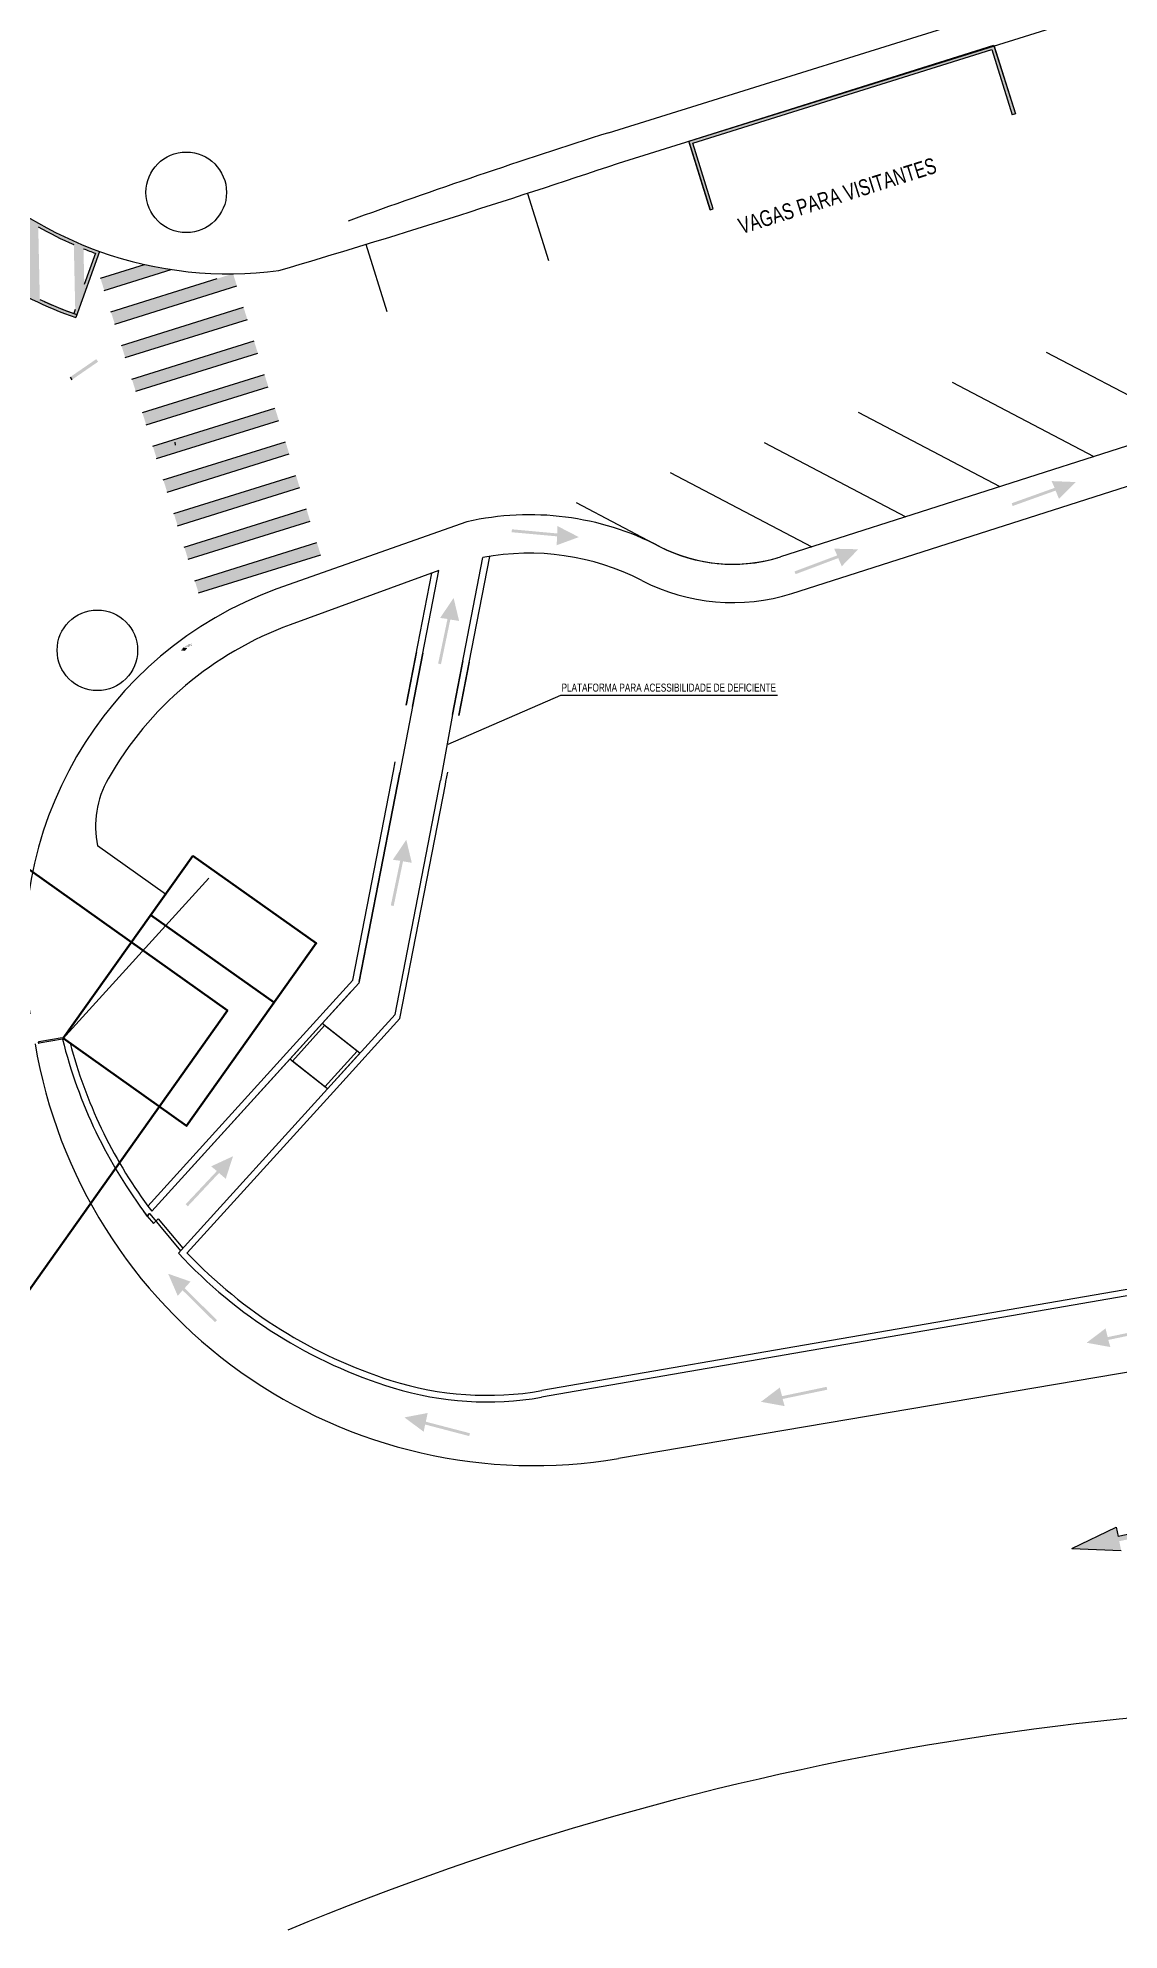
# Model space of a CAD drawing. Header units: millimetres. Extents: x 34038 to 35840, y 10511 to 10922.
# Drawn here: x 34186.3 to 34220.1, y 10510.7 to 10569.8 of the extents above; entities that cross this region are included whole.
import ezdxf
from ezdxf import colors
from ezdxf.entities.mleader import LeaderData, LeaderLine
from ezdxf.math import Vec2, Vec3

# ---------------------------------------------------------------- set-up
doc = ezdxf.new("R2010")
doc.units = ezdxf.units.MM
for name, color, linetype in [('_0', 7, 'Continuous'), ('GUIA', 7, 'Continuous'), ('PINTURA BRANCA', 7, 'Continuous'), ('piso2', 2, 'Continuous')]:
    doc.layers.add(name, color=color, linetype=linetype)
doc.layers.add('PROJEÇÃO DAS EDIFICAÇÕES', color=4, linetype='Continuous', lineweight=60)
doc.styles.add('L120', font='swisscl.ttf', dxfattribs={"height": 0.12})
doc.styles.add('SANSSERIF', font='swisscl.ttf')
doc.styles.add('SIMPLEX', font='swisscl.ttf')
doc.styles.add('SWISS', font='swisscl.ttf', dxfattribs={"height": 0.25})

# ---------------------------------------------------------------- blocks, each defined once
blk = doc.blocks.new('POSTE')
at = {"color": 1}
blk.add_line((-0.3195066882744064, 0), (0.3195066882744064, 0), dxfattribs=at)
at = {"color": 3}
blk.add_circle((0, 0), 0.15, dxfattribs=at)
at = {"style": 'SIMPLEX'}
blk.add_text('POSTE', height=0.2, dxfattribs=at).set_placement((0.2617626327791277, 0.1075496066390293))

msp = doc.modelspace()

# ---------------------------------------------------------------- hatches: boundary and pattern name
for color, points in [(3, [(34218.74469222785, 10555.92974413665), (34218.22227458342, 10555.40588417988), (34218.11575308788, 10555.66295439044), (34216.77416171553, 10555.18059848311), (34216.7432320831, 10555.26724568303), (34218.08530339619, 10555.74764687108), (34217.99227652075, 10555.95954031512)]), (3, [(34203.21135633031, 10554.20966737273), (34202.51673438968, 10553.95501111594), (34202.52857113435, 10554.23302516891), (34201.10870111608, 10554.36149214099), (34201.11720086513, 10554.45310073056), (34202.53668163643, 10554.32265897813), (34202.54170052756, 10554.55401939374)]), (3, [(34211.94529229295, 10553.82821754804), (34211.43033771945, 10553.29701962187), (34211.32019023491, 10553.55255719997), (34209.98555676797, 10553.05127071437), (34209.95340447442, 10553.13747169717), (34211.28854548654, 10553.63681044857), (34211.19253036566, 10553.84736668273)]), (3, [(34199.29363187193, 10552.30891660146), (34199.46620839258, 10551.58949544938), (34199.19143104397, 10551.63341959833), (34198.89954445844, 10550.23794947938), (34198.80953456095, 10550.25699147963), (34199.10333762724, 10551.65184647895), (34198.87411174428, 10551.6836006245)]), (3, [(34197.81433242653, 10544.75320575356), (34197.98690894718, 10544.03378460148), (34197.71213159857, 10544.07770875043), (34197.42024501304, 10542.68223863148), (34197.33023511557, 10542.70128063173), (34197.62403818184, 10544.09613563105), (34197.39481229888, 10544.12788977661)]), (3, [(34192.39679258269, 10534.86398959734), (34192.16995971795, 10534.15979054806), (34191.95813134842, 10534.34023628517), (34190.98295615055, 10533.30025168665), (34190.91598737331, 10533.36333545866), (34191.89247939329, 10534.40179780551), (34191.71322423017, 10534.54815496344)]), (3, [(34190.36959639187, 10531.19163229073), (34191.06815416894, 10530.94797991207), (34190.88268125612, 10530.74053902704), (34191.89898488608, 10529.74070825965), (34191.834313526, 10529.67527130829), (34190.8195632838, 10530.67638201987), (34190.66895016441, 10530.50068762767)]), (3, [(34219.08659151928, 10529.03646472139), (34219.67675564479, 10529.48262136933), (34219.74650947865, 10529.21323999501), (34221.14212556401, 10529.50442786222), (34221.16071070417, 10529.41432252396), (34219.76489104933, 10529.12513711276), (34219.8275609783, 10528.90236972021)]), (3, [(34208.9028467913, 10527.19085202147), (34209.49301091681, 10527.63700866942), (34209.56276475067, 10527.36762729509), (34210.95838083603, 10527.6588151623), (34210.97696597619, 10527.56870982405), (34209.58114632134, 10527.27952441285), (34209.64381625032, 10527.0567570203)]), (3, [(34197.75586371712, 10526.70395906813), (34198.48286095529, 10526.84116134666), (34198.42555720195, 10526.56885967199), (34199.80509053059, 10526.20910638586), (34199.78167128414, 10526.12013493924), (34198.4028460243, 10526.48177234565), (34198.35992444627, 10526.25437276491)]), (256, [(34218.62239941061, 10522.60583638814), (34220.01526096591, 10523.27707530816), (34220.07606539532, 10522.98330188975), (34223.50342194345, 10523.69268689943), (34223.53382415815, 10523.54580019023), (34220.10646761002, 10522.83641518054), (34220.16727203942, 10522.54264176213)])]:
    msp.add_hatch(color=color).paths.add_polyline_path(points)
at = {"layer": 'PINTURA BRANCA'}
for points in [[(34216.11875517978, 10569.44987439737), (34216.76235183571, 10567.40063707522), (34216.85775718949, 10567.43060069436), (34216.18992095306, 10569.55701780383), (34206.64776027243, 10566.58016873157), (34207.3172218124, 10564.43423878055), (34207.41268425682, 10564.4640200113), (34206.77294708558, 10566.51466978667)], [(34190.46654268281, 10562.57035066724, -0.01775635493573095), (34189.62924697825, 10562.72815412079), (34188.2523054194, 10562.29859237485), (34188.37143034241, 10561.91674259717)], [(34188.90749249596, 10560.19841859759), (34189.02661741897, 10559.8165688199), (34192.84511519582, 10561.00781805002), (34192.72599027281, 10561.3896678277)], [(34189.23508603425, 10559.14833170896), (34189.35421095726, 10558.76648193127), (34193.1727087341, 10559.95773116138), (34193.05358381109, 10560.33958093907)], [(34188.17832127252, 10559.68883641962), (34188.12163078409, 10559.77121474517), (34187.29887790199, 10559.2050189354), (34187.35556839043, 10559.12264060984)], [(34189.56267957253, 10558.09824482032), (34189.68180449554, 10557.71639504264), (34193.50030227238, 10558.90764427275), (34193.38117734937, 10559.28949405044)], [(34189.89027311081, 10557.04815793169), (34190.00939803382, 10556.66630815401), (34193.82789581067, 10557.85755738412), (34193.70877088766, 10558.23940716181)], [(34190.21786664909, 10555.99807104306), (34190.33699157211, 10555.61622126537), (34194.15548934894, 10556.80747049549), (34194.03636442593, 10557.18932027317)], [(34190.54546018737, 10554.94798415443), (34190.66458511038, 10554.56613437674), (34194.48308288723, 10555.75738360686), (34194.36395796422, 10556.13923338454)], [(34194.81067642551, 10554.70729671823), (34194.6915515025, 10555.08914649591), (34190.87305372566, 10553.8978972658), (34190.99217864867, 10553.51604748811)], [(34195.13826996379, 10553.65720982959), (34195.01914504078, 10554.03905960728), (34191.20064726393, 10552.84781037716), (34191.31977218695, 10552.46596059948)]]:
    msp.add_hatch(color=256, dxfattribs=at).paths.add_polyline_path(points)
h = msp.add_hatch(color=256, dxfattribs=at)
h.paths.add_polyline_path([(34187.47978441425, 10561.06620635817), (34187.51351116292, 10561.16034724421, -0.02217995437723211), (34186.35629015518, 10561.63381895627), (34186.30666427231, 10563.90516859775, 0.0257161207555989), (34187.41908477923, 10563.34870407218), (34187.4634709864, 10561.31717153513), (34187.41948987678, 10561.19440783001, 0.001773066367611568), (34187.51351116292, 10561.16034724421), (34188.22177288494, 10563.13730585104, -0.1003130726041888), (34184.14278831554, 10565.60443503144), (34182.48754160326, 10564.14035917602, 0.1043428199064461)])
h.paths.add_polyline_path([(34184.63522401532, 10562.57943558736, -0.02437922582364211), (34183.51749582461, 10563.37882991051), (34183.48450772876, 10564.88867709824), (34184.14171257269, 10565.46997880809, 0.01197803214140459), (34184.58034894613, 10565.0910376289)], flags=16)
h.paths.add_polyline_path([(34184.88573304355, 10564.84788732522, 0.0279900553101399), (34186.00270323813, 10564.08318607246), (34186.05306203341, 10561.77829142875, -0.02253009697567654), (34184.939457202, 10562.38896184187)], flags=16)
h.paths.add_polyline_path([(34183.21198687988, 10563.62769440823, -0.01364915323448056), (34182.63581073311, 10564.13799940731), (34183.19012514954, 10564.62829390382)], flags=16)
h.paths.add_polyline_path([(34187.72194489738, 10563.2210749255, 0.008242651940167954), (34188.09404461934, 10563.07728073224), (34187.74629439679, 10562.10661159381)], flags=16)
h = msp.add_hatch(color=256, dxfattribs=at)
edge = h.paths.add_edge_path()
edge.add_line((34192.51752165754, 10562.05790493865), (34192.39990302456, 10562.43492636891))
edge.add_arc((34192.26898272505, 10574.43421217579), 11.9999999999995, 270.5412818502878, 270.62511078599357, ccw=False)
edge.add_line((34192.38234684439, 10562.43474766372), (34188.57989895768, 10561.24850548622))
edge.add_line((34188.57989895769, 10561.24850548622), (34188.6990238807, 10560.86665570853))
edge.add_line((34188.6990238807, 10560.86665570853), (34192.51752165754, 10562.05790493865))

# ---------------------------------------------------------------- linework, layer by layer
for p, q in [((34247.46606666141, 10565.74384602218), (34209.51550061591, 10553.58917302095)), ((34209.87328412276, 10552.44375128105), (34247.8274661152, 10564.59956002873)), ((34231.676633165, 10532.46003403119), (34202.04180277327, 10527.33436243372)), ((34231.6429218327, 10532.6571727913), (34202.05525199982, 10527.53965813395)), ((34223.50342194345, 10523.69268689943), (34220.07606539532, 10522.98330188975)), ((34218.62239941061, 10522.60583638814), (34220.01526096591, 10523.27707530816)), ((34220.01526096591, 10523.27707530816), (34220.07606539532, 10522.98330188975)), ((34218.62239941061, 10522.60583638814), (34220.16727203942, 10522.54264176213))]:
    msp.add_line(p, q)
at = {"color": 7}
for p, q in [((34188.46316753723, 10540.48054434225), (34189.82711514673, 10542.40094767601)), ((34187.05705944062, 10538.56794311582), (34186.32392871891, 10538.44373142414)), ((34187.06541173077, 10538.51864565899), (34186.33228100906, 10538.39443396731))]:
    msp.add_line(p, q, dxfattribs=at)
for centre, radius, start, end in [((34197.8795809992, 10541.31895622601), 10.8, 110.0265703030514, 150.3601420635225), ((34201.88450511274, 10542.23397392671), 15.27773519865836, 194.0746455042733, 217.2084697432818), ((34201.88450511274, 10542.23397392671), 15.07773519865836, 194.7403669126768, 216.3072900150668), ((34201.88450511274, 10542.23397392671), 15.27773519865836, 222.8808334748156, 252.9551793713347), ((34201.88450511274, 10542.23397392671), 15.07773519865836, 223.576380418203, 252.4212512235032), ((34200.35094617397, 10537.39335498599), 10, 252.4212512235032, 279.8128549734253), ((34200.33749694742, 10537.18805928576), 10, 252.9551793713347, 279.8128549734253), ((34229.58983826956, 10425.35136019245), 92.41158785653359, 85.8751439165525, 112.5743467042852)]:
    msp.add_arc(centre, radius, start, end)
msp.add_arc((34186.32810486399, 10538.41908269573), 0.02500000000009095, 99.61609999983192, 279.6160999998319, dxfattribs=at)
at = {"layer": '_0', "color": 7, "true_color": 0xffffff}
for p, q in [((34199.26030427281, 10548.67111309076), (34200.21183774032, 10553.56694743252)), ((34199.45654431315, 10548.63251190969), (34200.42293929534, 10553.60481178465)), ((34197.81274037069, 10548.95585455436), (34198.61467161276, 10553.08195484262)), ((34198.00906671109, 10548.91769740476), (34198.83394794128, 10553.1618800767)), ((34198.13707614238, 10550.62462844774), (34197.81274037069, 10548.95585455436)), ((34198.33340248277, 10550.58647129813), (34198.00906671109, 10548.91769740476)), ((34199.58455374443, 10550.33944295267), (34199.26021797275, 10548.6706690593)), ((34199.78088008483, 10550.30128580306), (34199.45654431315, 10548.63251190969)), ((34197.41209029979, 10546.8944279802), (34197.46932602421, 10547.18891749079)), ((34196.14255794373, 10540.3624243051), (34197.41209029979, 10546.8944279802)), ((34197.60841664019, 10546.85627083059), (34196.32961469761, 10540.27657323667)), ((34196.33888428412, 10540.32426715549), (34197.60841664019, 10546.85627083059)), ((34197.46346788431, 10539.29655366783), (34198.88453785277, 10546.60824935812)), ((34197.6173129318, 10539.16929020844), (34199.03838290025, 10546.48098589873)), ((34199.03838290025, 10546.48098589873), (34199.05589424225, 10546.57108533552)), ((34199.05589424225, 10546.57108533552), (34199.11312996666, 10546.86557484612)), ((34191.64196560195, 10543.55776537242), (34187.06541140359, 10538.51864598077)), ((34189.85766267025, 10533.15048283123), (34196.32961469761, 10540.27657323667)), ((34196.14255794373, 10540.3624243051), (34194.17413687653, 10538.19504938923)), ((34196.07040050878, 10539.99115954136), (34194.2932517233, 10538.03438933421)), ((34197.46346788431, 10539.29655366783), (34195.35342177361, 10536.97323926733)), ((34197.6173129318, 10539.16929020844), (34195.53859084633, 10536.88046584043)), ((34194.17413687653, 10538.19504938923), (34189.73363750055, 10533.30573626318)), ((34194.2932517233, 10538.03438933421), (34189.85766267025, 10533.15048283123)), ((34195.35342177361, 10536.97323926733), (34190.77686757524, 10531.93411987568)), ((34195.53859084633, 10536.88046584043), (34190.96203664797, 10531.84134644878)), ((34189.71669752494, 10532.99526994256), (34189.59758267817, 10533.15592999758)), ((34189.73363750055, 10533.30573626318), (34189.73350937043, 10533.30590711999)), ((34189.73350937043, 10533.30590711999), (34189.85766267025, 10533.15048283123)), ((34190.77686757524, 10531.93411987568), (34190.68943035481, 10531.83784512966)), ((34190.96167897985, 10531.84061540327), (34190.96203664797, 10531.84134644878))]:
    msp.add_line(p, q, dxfattribs=at)
at = {"layer": '_0'}
for p, q in [((34198.00906671109, 10548.91769740476), (34197.60841664019, 10546.85627083059)), ((34199.26021797275, 10548.6706690593), (34198.88453785277, 10546.60824935812))]:
    msp.add_line(p, q, dxfattribs=at)
at = {"layer": '_0', "color": 18, "true_color": 0x000000}
for p, q in [((34199.11981745223, 10547.74085211737), (34202.64512835347, 10549.2656884735)), ((34202.64512835347, 10549.2656884735), (34205.73898304026, 10549.2656884735)), ((34205.73898304026, 10549.2656884735), (34209.42003548035, 10549.2656884735))]:
    msp.add_line(p, q, dxfattribs=at)
at = {"layer": '_0', "color": 2}
for p, q in [((34195.18182611604, 10539.01277443779), (34194.17335554477, 10537.902374912)), ((34195.26192606734, 10538.94970702846), (34194.25389586389, 10537.83423914042)), ((34196.36189234488, 10538.08363879312), (34195.18182611604, 10539.01277443779)), ((34196.28332332506, 10538.14550080993), (34195.26192606734, 10538.94970702846)), ((34195.27235245964, 10537.03234827825), (34196.28332332506, 10538.14550080993)), ((34196.36189234488, 10538.08363879312), (34196.28332332506, 10538.14550080993)), ((34195.35092147947, 10536.97048626144), (34194.17085525063, 10537.8996219061)), ((34195.27235245964, 10537.03234827825), (34194.25095520193, 10537.83655449678)), ((34195.35092147947, 10536.97048626144), (34194.25389586389, 10537.83423914042)), ((34195.35342177361, 10536.97323926733), (34196.36189234488, 10538.08363879312)), ((34195.35092147947, 10536.97048626144), (34195.27235245964, 10537.03234827825))]:
    msp.add_line(p, q, dxfattribs=at)
at = {"layer": '_0', "color": 5}
for p, q in [((34189.78454213915, 10533.06997180257), (34189.71669752494, 10532.99526994256)), ((34189.71669752494, 10532.99526994256), (34189.78454213915, 10533.06997180257)), ((34189.71669752494, 10532.99526994256), (34189.78392889636, 10533.06929657761)), ((34189.71669752494, 10532.99526994256), (34189.90971284685, 10532.7656069601)), ((34189.71669752494, 10532.99526994256), (34189.90971284685, 10532.7656069601)), ((34189.79325185242, 10533.05960838319), (34189.78454213915, 10533.06997180257)), ((34189.79325185242, 10533.05960838319), (34190.75727496902, 10531.91254698968)), ((34189.90971284685, 10532.7656069601), (34190.05259619467, 10532.90645061918)), ((34190.05259619467, 10532.90645061918), (34190.82511958323, 10531.98724884969))]:
    msp.add_line(p, q, dxfattribs=at)
at = {"layer": 'GUIA'}
for p, q in [((34204.14226390161, 10566.84605057773), (34238.66553017377, 10577.61621691572)), ((34199.71226839072, 10554.6880198138), (34193.77011045232, 10552.59336316493)), ((34198.83394794128, 10553.1618800767), (34194.18105750701, 10551.46592247103)), ((34190.29035682687, 10543.05318010833), (34188.16341479127, 10544.5638198026)), ((34234.92280101196, 10530.58578774632), (34204.44528480123, 10525.42084912953))]:
    msp.add_line(p, q, dxfattribs=at)
for centre, radius, start, end in [((34273.04261563817, 10350.17475597537), 227.3625043275323, 107.6403950498829, 109.8079746103978), ((34105.44253209369, 10860.46484984583), 310.7637055904522, 286.5246661850406, 288.5770072886217), ((34197.8795809992, 10541.31895622601), 12, 110.0265703030514, 189.6160999998667), ((34191.10020236159, 10545.17641980819), 3, 150.3601420635225, 191.7826719339894), ((34201.80299806682, 10541.01633420062), 15.8177379479342, 189.6187874048955, 279.6206433290361)]:
    msp.add_arc(centre, radius, start, end, dxfattribs=at)
at = {"layer": 'GUIA', "color": 2}
msp.add_arc((34192.26898272505, 10574.43421217579), 11.99999999999892, 250.2895182325553, 277.4863434169332, dxfattribs=at)
at = {"layer": 'GUIA', "color": 7}
for centre, radius, start, end in [((34201.66784881771, 10546.05678553396), 8.85, 62.67862561197855, 102.7659851018602), ((34201.66784881771, 10546.05678553396), 7.649999999999999, 62.67862561197855, 100.9719408398672), ((34208.02473600404, 10558.36176360385), 5, 242.6786256119785, 287.3466970864368), ((34208.02473600404, 10558.36176360385), 4.999999999999338, 242.6786256119785, 286.1930502270265), ((34208.02473600404, 10558.36176360385), 6.2, 242.6786256119785, 287.3466970864368)]:
    msp.add_arc(centre, radius, start, end, dxfattribs=at)
at = {"layer": 'PINTURA BRANCA'}
for p, q in [((34204.44530573944, 10565.89307332911), (34230.01466720606, 10573.86989666166)), ((34216.19855756844, 10569.52951847732), (34216.85775718949, 10567.43060069436)), ((34206.65767860143, 10566.53425056749), (34207.31687822247, 10564.43533278453)), ((34206.65802219136, 10566.5331565635), (34207.3172218124, 10564.43423878055)), ((34201.60119485157, 10564.94617875317), (34202.26039447261, 10562.84726097021)), ((34188.22177288494, 10563.13730585104), (34187.47978441425, 10561.06620635817)), ((34188.09404461934, 10563.07728073224), (34187.74629439679, 10562.10661159381)), ((34196.54471110172, 10563.35810693884), (34197.20391072276, 10561.25918915588)), ((34187.4634709864, 10561.31717153513), (34187.41948987678, 10561.19440783001)), ((34187.38576228584, 10561.10026459294), (34187.38564352821, 10561.09993310684)), ((34217.82604291697, 10559.99285750719), (34222.25304361751, 10557.6687093197)), ((34214.88644809497, 10559.05137447965), (34219.31344879551, 10556.72722629215)), ((34211.94685327297, 10558.1098914521), (34216.37385397351, 10555.78574326461)), ((34209.00725845097, 10557.16840842456), (34213.43425915151, 10554.84426023707)), ((34206.06766362897, 10556.22692539702), (34210.49466432951, 10553.90277720952)), ((34203.12590983732, 10555.28657581528), (34205.72983088146, 10553.9195332543))]:
    msp.add_line(p, q, dxfattribs=at)
for points in [[(34207.3172218124, 10564.43423878055), (34206.64776027243, 10566.58016873157), (34216.18419691442, 10569.57524337028), (34216.85775718949, 10567.43060069436)], [(34207.41268425682, 10564.4640200113), (34206.77294708558, 10566.51466978667), (34216.11875517978, 10569.44987439737), (34216.76235183571, 10567.40063707522)], [(34216.85775718949, 10567.43060069436), (34216.76235183571, 10567.40063707522)], [(34207.3172218124, 10564.43423878055), (34207.41268425682, 10564.4640200113)], [(34188.2523054194, 10562.29859237485), (34189.62924697825, 10562.72815412079)], [(34188.37143034241, 10561.91674259717), (34190.46654268281, 10562.57035066724)], [(34188.57989895769, 10561.24850548622), (34191.90503462229, 10562.28584150996)], [(34188.6990238807, 10560.86665570853), (34192.51752165754, 10562.05790493865)], [(34188.90749249596, 10560.19841859759), (34192.72599027281, 10561.3896678277)], [(34189.02661741897, 10559.8165688199), (34192.84511519582, 10561.00781805002)], [(34189.23508603425, 10559.14833170896), (34193.05358381109, 10560.33958093907)], [(34189.35421095726, 10558.76648193127), (34193.1727087341, 10559.95773116138)], [(34189.56267957253, 10558.09824482032), (34193.38117734937, 10559.28949405044)], [(34189.68180449554, 10557.71639504264), (34193.50030227238, 10558.90764427275)], [(34189.89027311081, 10557.04815793169), (34193.70877088766, 10558.23940716181)], [(34190.00939803382, 10556.66630815401), (34193.82789581067, 10557.85755738412)], [(34190.21786664909, 10555.99807104306), (34194.03636442593, 10557.18932027317)], [(34190.57298736415, 10557.17890747772), (34190.58675542757, 10557.07985981026)], [(34190.33699157211, 10555.61622126537), (34194.15548934894, 10556.80747049549)], [(34190.54546018737, 10554.94798415443), (34194.36395796422, 10556.13923338454)], [(34190.66458511038, 10554.56613437674), (34194.48308288723, 10555.75738360686)], [(34190.87305372566, 10553.8978972658), (34194.6915515025, 10555.08914649591)], [(34190.99217864867, 10553.51604748811), (34194.81067642551, 10554.70729671823)], [(34191.20064726393, 10552.84781037716), (34195.01914504078, 10554.03905960728)], [(34191.31977218695, 10552.46596059948), (34195.13826996379, 10553.65720982959)]]:
    msp.add_lwpolyline(points, dxfattribs=at)
at = {"layer": 'PINTURA BRANCA', "elevation": -988}
msp.add_lwpolyline([(34187.29993570131, 10559.20339486863), (34187.35670737737, 10559.12107247315)], dxfattribs=at)
at = {"layer": 'PINTURA BRANCA'}
for centre, radius, start, end in [((34192.26898272505, 10574.43421217579), 12.00000000000038, 227.3761073366602, 250.2895182325553), ((34192.26898272504, 10574.43421217579), 14.19999999999891, 226.4621287482821, 250.2895182325553), ((34192.26898272505, 10574.43421217579), 12.10000000000038, 240.4782716256228, 246.3706736746435), ((34192.26898272505, 10574.43421217579), 12.10000000000038, 246.3057829920356, 246.3706736746435), ((34192.26898272505, 10574.43421217579), 12.10000000000038, 247.9269601110202, 249.8159940033667), ((34192.26898272505, 10574.43421217579), 12.10000000000038, 247.9269601110202, 249.8159940033667), ((34192.26898272504, 10574.43421217579), 14.09999999999891, 245.2070804565042, 250.2895182325553), ((34192.26898272504, 10574.43421217579), 14.09999999999891, 245.81069469793, 249.8831617798512)]:
    msp.add_arc(centre, radius, start, end, dxfattribs=at)
at = {"layer": 'piso2'}
for centre in [(34190.93427851228, 10564.98094957813), (34188.15602251473, 10550.67288862445)]:
    msp.add_circle(centre, 1.258413418696633, dxfattribs=at)
at = {"layer": 'PROJEÇÃO DAS EDIFICAÇÕES'}
msp.add_line((34193.67975706124, 10539.66464658907), (34189.82711514673, 10542.40094767601), dxfattribs=at)
for points in [[(34178.08303487617, 10549.45928604615), (34192.22150076395, 10539.41757948872), (34182.17979420653, 10525.27911360093), (34168.04132831874, 10535.32082015836), (34178.08303487617, 10549.45928604615)], [(34191.1441787611, 10544.2553395443), (34187.09081405979, 10538.5483057615), (34190.9434559743, 10535.81200467456), (34194.99682067562, 10541.51903845737), (34191.1441787611, 10544.2553395443)]]:
    msp.add_lwpolyline(points, dxfattribs=at)

# ---------------------------------------------------------------- block references
at = {"xscale": 0.2499999999999999, "yscale": 0.2499999999999999, "zscale": 0.2499999999999999, "rotation": 21.75717007891333}
msp.add_blockref('POSTE', (34190.87385131619, 10550.70857240039), dxfattribs=at)

# ---------------------------------------------------------------- texts
at = {"layer": '_0', "color": 18, "true_color": 0x000000, "style": 'SWISS'}
msp.add_text('PLATAFORMA PARA ACESSIBILIDADE DE DEFICIENTE', height=0.25, dxfattribs=at).set_placement((34202.66842689763, 10549.381811824))
at = {"layer": 'PINTURA BRANCA', "insert": (34208.14681034164, 10564.14915752733), "char_height": 0.5, "attachment_point": 1, "rotation": 17.477727696827944, "style": 'SANSSERIF'}
msp.add_mtext_dynamic_manual_height_columns('VAGAS PARA VISITANTES', width=10.84992028542662, gutter_width=2, heights=[0], dxfattribs=at)

# ---------------------------------------------------------------- leaders
ml = msp.add_multileader_mtext('Standard')
ml.set_content('{\\H4.1667x;TACHÕES 0,25 X 0,15} ', color=256, style='L120')
ml.set_leader_properties()
ml.build(insert=Vec2(0, 0))
ml.multileader.update_dxf_attribs({"text_right_attachment_type": 6, "dogleg_length": 0.36, "arrow_head_size": 0.18})
ctx = ml.context
ctx.base_point, ctx.char_height, ctx.arrow_head_size, ctx.landing_gap_size, ctx.plane_origin = Vec3(34184.22897354575, 10580.21831727511), 0.12, 0.18, 0.09, Vec3(34175.3734550203, 10568.34212834167)
ctx.right_attachment = 6
notes = []
notes.append((ctx, [(0, (1, 1, 0), (34183.86897354574, 10580.21831727511), (1, 0), 0.36, [(0, [(34175.3734550203, 10568.34212834167)], 0, [])])]))
ctx.mtext.insert, ctx.mtext.flow_direction = Vec3(34184.31897354574, 10580.32593670368), 5
for ctx, leaders in notes:
    for number, flags, end, landing, length, lines in leaders:
        leader = LeaderData()
        leader.index, (leader.has_last_leader_line, leader.has_dogleg_vector, leader.attachment_direction) = number, flags
        leader.last_leader_point, leader.dogleg_vector, leader.dogleg_length = Vec3(end), Vec3(landing), length
        for number, points, colour, breaks in lines:
            line = LeaderLine()
            line.index, line.vertices, line.color, line.breaks = number, Vec3.list(points), colors.encode_raw_color(colour), breaks
            leader.lines.append(line)
        ctx.leaders.append(leader)

doc.saveas('drawing.dxf')
